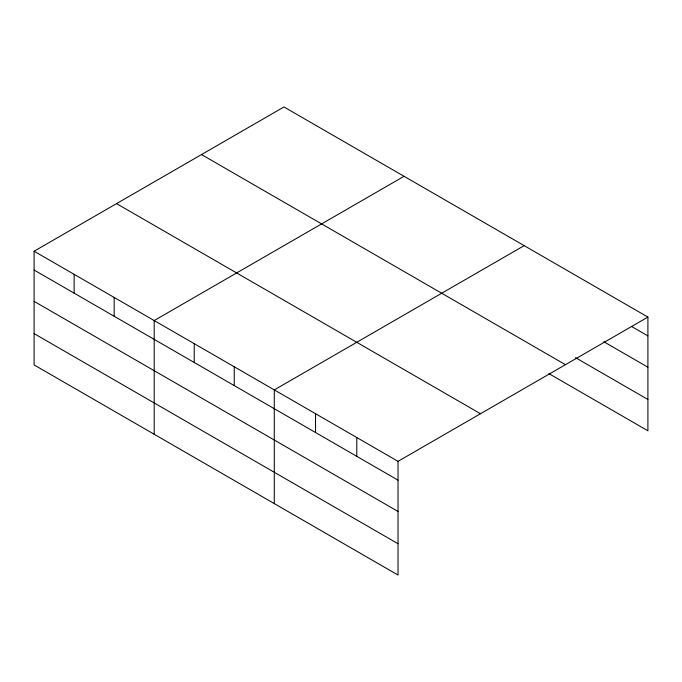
<?xml version="1.0" encoding="UTF-8"?>
<svg xmlns="http://www.w3.org/2000/svg" width="682" height="682" viewBox="0 0 682 682"><rect width="100%" height="100%" fill="white"/><g stroke="black" fill="none" stroke-linecap="round" stroke-linejoin="round"><path stroke-width="1.02" d="M398.032 511.466L398.032 461.339L34.1 251.223L34.1 364.921L398.032 575.037L398.032 511.466L34.1 301.35M548.908 373.625L647.9 430.777L647.9 317.079L283.968 106.963L34.1 251.223M404.068 176.297L154.2 320.557L154.2 434.264M524.16 245.639L274.292 389.899L274.292 503.597M398.032 461.339L647.9 317.079M631.404 326.371L647.9 335.894M603.902 341.801L647.9 367.206M575.489 357.658L647.9 399.464M201.514 154.567L565.446 364.682M116.554 203.62L480.486 413.727M34.1 270.038L398.032 480.154M34.1 333.609L398.032 543.725M356.788 437.52L356.788 456.343M315.544 413.71L315.544 432.524M234.258 366.788L234.258 385.603M194.234 343.668L194.234 362.492M114.167 297.446L114.167 316.26M74.133 274.335L74.133 293.149"/></g></svg>
